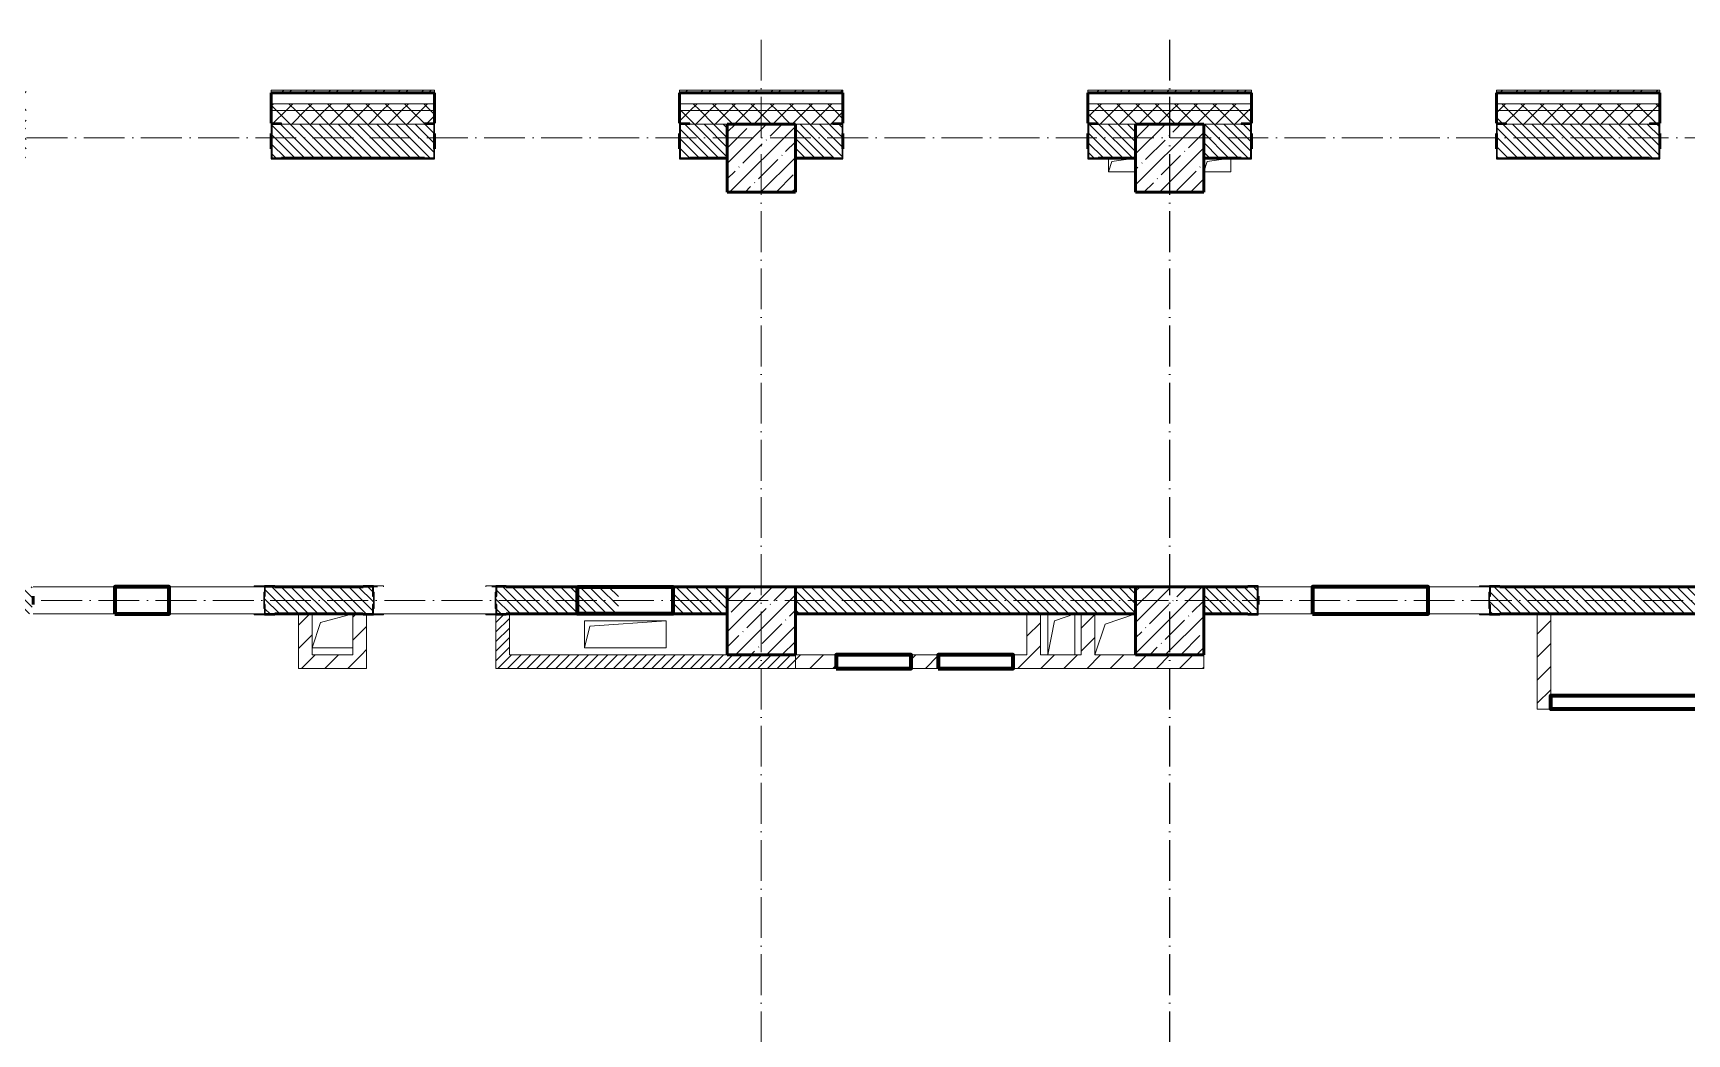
# Model space of a CAD drawing. Header units: millimetres. Extents: x -356862 to 418287, y 0 to 839748.
# Drawn here: x 38658 to 50808, y 461810 to 469166 of the extents above; entities that cross this region are included whole.
import ezdxf

# ---------------------------------------------------------------- set-up
doc = ezdxf.new("R2010")
doc.units = ezdxf.units.MM
doc.linetypes.add('50_200_ШТРИХ_1Т_ш5_п1_п1_', pattern=[700, 500, -100, 0, -100])
for name, color, linetype, lineweight in [('9.7) Заделка 956 шт', 6, 'Continuous', 158), ('A-FLOR-____-OTLN', 7, 'Continuous', 9), ('A-GENM-____-MCUT', 7, 'Continuous', 25), ('A-GENM-____-OTLN', 7, 'Continuous', 9), ('A-GENM-____-OTLN-1', 7, 'Continuous', 25), ('A-WALL-____-MCUT-2', 7, 'Continuous', 50), ('A-WALL-____-MCUT-3', 7, 'Continuous', 9), ('A-WALL-____-PATT-1', 7, 'Continuous', 9), ('A-WALL-FNSH-MCUT-1', 7, 'Continuous', 9), ('I-WALL-____-OTLN', 7, 'Continuous', 9), ('S-COLS-____-MCUT', 7, 'Continuous', 50), ('S-COLS-____-OTLN', 7, 'Continuous', 9), ('S-GRID-____-OTLN-1', 7, '50_200_ШТРИХ_1Т_ш5_п1_п1_', 9)]:
    doc.layers.add(name, color=color, linetype=linetype, lineweight=lineweight)
pattern_1 = [(45, (-15591.66, 459015.94), (-70.71068, 70.71068), []), (135, (-15591.66, 459015.94), (-70.71068, -70.71068), [])]
pattern_2 = [(45, (-15591.663, 459015.94), (-35.35534, 35.35534), [])]
pattern_3 = [(45, (-15591.66, 459015.94), (-84.85281, 84.85281), [])]
pattern_4 = [(135, (-15591.663, 459015.94), (-35.35534, -35.35534), [])]

# ---------------------------------------------------------------- blocks, each defined once
blk = doc.blocks.new('BSC_Колонна _Прямоугольная - 500х500-V54-АР1_План отверстий 2 этажа в осях 1-64_А-ГГ')
at = {"layer": 'S-COLS-____-OTLN'}
h = blk.add_hatch(dxfattribs=at)
h.set_pattern_fill('FP_83', color=256, style=0, pattern_type=2)
h.set_pattern_definition([(45, (-59600, -5831.04), (-114.04925, 114.04925), []), (45, (-59485.95, -5831.04), (-114.04925, 114.04925), [201.613, -40.323, 3.353, -36.97])])
h.paths.add_polyline_path([(-250, -250), (250, -250), (250, 250), (-250, 250)], flags=0)
at = {"layer": 'S-COLS-____-MCUT'}
for p, q in [((250, 250), (-250, 250)), ((-250, 250), (-250, -250)), ((250, -250), (250, 250)), ((-250, -250), (250, -250))]:
    blk.add_line(p, q, dxfattribs=at)
blk = doc.blocks.new('BSC_Колонна _Прямоугольная - 500х500-V92-АР1_План отверстий 2 этажа в осях 1-64_А-ГГ')
at = {"layer": 'S-COLS-____-OTLN'}
h = blk.add_hatch(dxfattribs=at)
h.set_pattern_fill('FP_121', color=256, style=0, pattern_type=2)
h.set_pattern_definition([(45, (-62600, -5831.04), (-114.04925, 114.04925), []), (45, (-62485.95, -5831.04), (-114.04925, 114.04925), [201.613, -40.323, 3.353, -36.97])])
h.paths.add_polyline_path([(-250, -250), (250, -250), (250, 250), (-250, 250)], flags=0)
at = {"layer": 'S-COLS-____-MCUT'}
for p, q in [((250, 250), (-250, 250)), ((-250, 250), (-250, -250)), ((250, -250), (250, 250)), ((-250, -250), (250, -250))]:
    blk.add_line(p, q, dxfattribs=at)
blk = doc.blocks.new('BSC_Колонна _Прямоугольная - 500х500-V97-АР1_План отверстий 2 этажа в осях 1-64_А-ГГ')
at = {"layer": 'S-COLS-____-OTLN'}
h = blk.add_hatch(dxfattribs=at)
h.set_pattern_fill('FP_126', color=256, style=0, pattern_type=2)
h.set_pattern_definition([(45, (-62600, -9231.04), (-114.04925, 114.04925), []), (45, (-62485.95, -9231.04), (-114.04925, 114.04925), [201.613, -40.323, 3.353, -36.97])])
h.paths.add_polyline_path([(-250, -250), (250, -250), (250, 250), (-250, 250), (-250, 105)], flags=0)
at = {"layer": 'S-COLS-____-MCUT'}
for p, q in [((250, 250), (-250, 250)), ((-250, 250), (-250, -250)), ((250, -250), (250, 250)), ((-250, -250), (250, -250))]:
    blk.add_line(p, q, dxfattribs=at)
blk = doc.blocks.new('BSC_Колонна _Прямоугольная - 500х500-V116-АР1_План отверстий 2 этажа в осях 1-64_А-ГГ')
at = {"layer": 'S-COLS-____-OTLN'}
h = blk.add_hatch(dxfattribs=at)
h.set_pattern_fill('FP_145', color=256, style=0, pattern_type=2)
h.set_pattern_definition([(45, (-59600, -9231.04), (-114.04925, 114.04925), []), (45, (-59485.95, -9231.04), (-114.04925, 114.04925), [201.613, -40.323, 3.353, -36.97])])
h.paths.add_polyline_path([(-250, -250), (250, -250), (250, 250), (-250, 250), (-250, 105)], flags=0)
at = {"layer": 'S-COLS-____-MCUT'}
for p, q in [((250, 250), (-250, 250)), ((-250, 250), (-250, -250)), ((250, -250), (250, 250)), ((-250, -250), (250, -250))]:
    blk.add_line(p, q, dxfattribs=at)
blk = doc.blocks.new('Фахверк_СКБ_Уголок - 250_2700-27497298-АР1_План отверстий 2 этажа в осях 1-64_А-ГГ')
at = {"layer": 'A-GENM-____-MCUT'}
for p, q in [((200, 181), (125, 181)), ((125, 181), (125, 106)), ((131, 106), (131, 175)), ((131, 175), (200, 175)), ((200, 175), (200, 181)), ((125, 106), (131, 106)), ((131, -6), (125, -6)), ((125, -6), (125, -81)), ((125, -81), (200, -81)), ((131, -75), (131, -6)), ((200, -75), (131, -75)), ((200, -81), (200, -75))]:
    blk.add_line(p, q, dxfattribs=at)
blk = doc.blocks.new('АР_Перемычка - АР_Перемычка-28357691-АР1_План отверстий 2 этажа в осях 1-64_А-ГГ')
at = {"layer": 'A-GENM-____-OTLN'}
blk.add_line((-250, -100), (-243, -100), dxfattribs=at)
blk = doc.blocks.new('Фахверк_СКБ_Уголок - 200_3960-28268576-АР1_План отверстий 2 этажа в осях 1-64_А-ГГ')
at = {"layer": 'A-GENM-____-MCUT'}
for p, q in [((200, 156), (125, 156)), ((125, 156), (125, 81)), ((131, 81), (131, 150)), ((131, 150), (200, 150)), ((200, 150), (200, 156)), ((125, 81), (131, 81)), ((131, 19), (125, 19)), ((125, 19), (125, -56)), ((131, -50), (131, 19)), ((125, -56), (200, -56)), ((200, -50), (131, -50)), ((200, -56), (200, -50))]:
    blk.add_line(p, q, dxfattribs=at)
blk = doc.blocks.new('154_Стойка_СКБ_Уголок - СМ-2480_200-28346303-АР1_План отверстий 2 этажа в осях 1-64_А-ГГ')
at = {"layer": 'A-GENM-____-MCUT'}
for p, q in [((125, 156), (125, 81)), ((200, 156), (125, 156)), ((131, 81), (131, 150)), ((131, 150), (200, 150)), ((200, 150), (200, 156)), ((125, 81), (131, 81)), ((131, 19), (125, 19)), ((125, 19), (125, -56)), ((131, -50), (131, 19)), ((125, -56), (200, -56)), ((200, -50), (131, -50)), ((200, -56), (200, -50))]:
    blk.add_line(p, q, dxfattribs=at)
blk = doc.blocks.new('Стойка_Влож_Полоса боковая - Полоса-28213942-АР1_План отверстий 2 этажа в осях 1-64_А-ГГ')
at = {"layer": 'A-GENM-____-OTLN'}
for p, q in [((-5, 60), (0, 60)), ((-5, -60), (-5, 60)), ((0, 31), (0, -31)), ((0, -60), (-5, -60))]:
    blk.add_line(p, q, dxfattribs=at)
blk = doc.blocks.new('Стойка_Влож_Уголок_Опорный - Уголок-28213941-АР1_План отверстий 2 этажа в осях 1-64_А-ГГ')
at = {"layer": 'A-GENM-____-OTLN'}
for p, q in [((-212, -6), (-212, 0)), ((0, 0), (0, -6)), ((-212, -75), (-212, -6)), ((-212, -6), (-206, -6)), ((-212, -75), (-206, -75)), ((-6, -6), (0, -6)), ((-6, -75), (0, -75)), ((0, -6), (0, -75))]:
    blk.add_line(p, q, dxfattribs=at)
blk = doc.blocks.new('AR_Отверстие прямоугольное _в плите_ - AR_Отверстие прямоугольное _в плите_-30459197-АР1_План отверстий 2 этажа в осях 1-64_А-ГГ')
at = {"layer": 'A-GENM-____-OTLN'}
for p, q in [((300, 100), (-300, 100)), ((-300, 100), (-300, -100)), ((-300, -100), (-260, 60)), ((-260, 60), (300, 100)), ((300, -100), (300, 100)), ((-300, -100), (300, -100))]:
    blk.add_line(p, q, dxfattribs=at)
blk = doc.blocks.new('AR_Отверстие прямоугольное _в плите_ - AR_Отверстие прямоугольное _в плите_-V165-АР1_План отверстий 2 этажа в осях 1-64_А-ГГ')
at = {"layer": 'A-GENM-____-OTLN'}
for p, q in [((-100, 50), (-100, -50)), ((-100, -50), (-75, 25)), ((-75, 25), (100, 50)), ((-100, -50), (100, -50))]:
    blk.add_line(p, q, dxfattribs=at)
blk = doc.blocks.new('AR_Отверстие прямоугольное _в плите_ - AR_Отверстие прямоугольное _в плите_-V166-АР1_План отверстий 2 этажа в осях 1-64_А-ГГ')
at = {"layer": 'A-GENM-____-OTLN'}
for p, q in [((-100, -50), (-75, 25)), ((-75, 25), (100, 50)), ((100, -50), (100, 50)), ((-100, -50), (100, -50))]:
    blk.add_line(p, q, dxfattribs=at)
blk = doc.blocks.new('AR_Отверстие прямоугольное _в плите_ - AR_Отверстие прямоугольное _в плите_-V180-АР1_План отверстий 2 этажа в осях 1-64_А-ГГ')
at = {"layer": 'A-GENM-____-OTLN'}
for p, q in [((-100, 150), (-100, -150)), ((-50, 100), (100, 150)), ((100, -150), (100, 150)), ((-100, -150), (-50, 100))]:
    blk.add_line(p, q, dxfattribs=at)
blk = doc.blocks.new('AR_Отверстие прямоугольное _в плите_ - AR_Отверстие прямоугольное _в плите_-V183-АР1_План отверстий 2 этажа в осях 1-64_А-ГГ')
at = {"layer": 'A-GENM-____-OTLN'}
for p, q in [((-88, 63), (150, 125)), ((-150, -125), (-88, 63)), ((-150, -125), (150, -125))]:
    blk.add_line(p, q, dxfattribs=at)
blk = doc.blocks.new('AR_Отверстие прямоугольное _в плите_ - AR_Отверстие прямоугольное _в плите_-30459338-АР1_План отверстий 2 этажа в осях 1-64_А-ГГ')
at = {"layer": 'A-GENM-____-OTLN'}
for p, q in [((-75, 75), (150, 150)), ((-150, -150), (-75, 75))]:
    blk.add_line(p, q, dxfattribs=at)
blk = doc.blocks.new('2этаж')
at = {"layer": 'S-GRID-____-OTLN-1', "color": 251, "ltscale": 0.6, "true_color": 0x636466}
for p, q in [((44008.3, 454533.3), (44008.3, 469166.5)), ((47008.3, 454533.3), (47008.3, 469166.5)), ((88482.7, 468397), (-20037.2, 468397)), ((74727.1, 464997), (-20260.4, 464997))]:
    blk.add_line(p, q, dxfattribs=at)

msp = doc.modelspace()

# ---------------------------------------------------------------- hatches: boundary and pattern name
at = {"layer": 'A-WALL-____-PATT-1'}
h = msp.add_hatch(dxfattribs=at)
h.set_pattern_fill('FP_1', color=256, style=0, pattern_type=2)
h.set_pattern_definition(pattern_1)
h.paths.add_polyline_path([(58758.3366, 468596.983), (58758.3366, 468646.983), (52408.3366, 468646.983), (52408.3366, 468596.983), (58628.1471, 468596.983)], flags=0)
h.paths.add_polyline_path([(49790.8257, 468596.983), (50608.3366, 468596.983), (50608.3366, 468646.983), (49408.3366, 468646.983), (49408.3366, 468596.983)], flags=0)
h.paths.add_polyline_path([(47608.3366, 468596.983), (47608.3366, 468646.983), (46408.3366, 468646.983), (46408.3366, 468596.983), (47139.6293, 468596.983)], flags=0)
h.paths.add_polyline_path([(44608.3366, 468596.983), (44608.3366, 468646.983), (43408.3366, 468646.983), (43408.3366, 468596.983), (44488.4328, 468596.983)], flags=0)
h.paths.add_polyline_path([(41608.3366, 468596.983), (41608.3366, 468646.983), (40408.3366, 468646.983), (40408.3366, 468596.983), (40953.5042, 468596.983)], flags=0)
h.paths.add_polyline_path([(37408.3366, 468596.983), (38608.3366, 468596.983), (38608.3366, 468646.983), (37408.3366, 468646.983)], flags=0)
h.paths.add_polyline_path([(34408.3366, 468596.983), (35608.3366, 468596.983), (35608.3366, 468646.983), (34408.3366, 468646.983)], flags=0)
h.paths.add_polyline_path([(32116.1828, 468596.983), (32608.3366, 468596.983), (32608.3366, 468646.983), (31408.3366, 468646.983), (31408.3366, 468596.983)], flags=0)
h.paths.add_polyline_path([(29608.3366, 468596.983), (29608.3366, 468646.983), (28408.3366, 468646.983), (28408.3366, 468596.983), (28581.2542, 468596.983)], flags=0)
h.paths.add_polyline_path([(26608.3366, 468596.983), (26608.3366, 468646.983), (25408.3366, 468646.983), (25408.3366, 468596.983), (25930.0578, 468596.983)], flags=0)
h.paths.add_polyline_path([(22208.3366, 468596.983), (23608.3366, 468596.983), (23608.3366, 468646.983), (22208.3366, 468646.983)], flags=0)
h.paths.add_polyline_path([(20408.3366, 468596.983), (20408.3366, 468646.983), (19208.3366, 468646.983), (19208.3366, 468596.983), (19743.9328, 468596.983)], flags=0)
h.paths.add_polyline_path([(11408.3366, 468596.983), (11408.3366, 468646.983), (8238.3366, 468646.983), (8238.3366, 468596.983), (9139.1471, 468596.983)], flags=0)
h = msp.add_hatch(dxfattribs=at)
h.set_pattern_fill('FP_3', color=256, style=0, pattern_type=2)
h.set_pattern_definition([(45, (-15591.66, 459015.94), (-85.53659, 85.53659), []), (45, (-15534.64, 459015.94), (-85.53659, 85.53659), [])])
h.paths.add_polyline_path([(56273.3366, 468726.983), (56273.3366, 468746.983), (52408.3366, 468746.983), (52408.3366, 468726.983), (55093.2185, 468726.983)], flags=0)
h.paths.add_polyline_path([(50608.3366, 468726.983), (50608.3366, 468746.983), (49408.3366, 468746.983), (49408.3366, 468726.983), (49790.8257, 468726.983)], flags=0)
h.paths.add_polyline_path([(47608.3366, 468726.983), (47608.3366, 468746.983), (46408.3366, 468746.983), (46408.3366, 468726.983), (47139.6293, 468726.983)], flags=0)
h.paths.add_polyline_path([(43604.7007, 468726.983), (44608.3366, 468726.983), (44608.3366, 468746.983), (43408.3366, 468746.983), (43408.3366, 468726.983)], flags=0)
h.paths.add_polyline_path([(40953.5042, 468726.983), (41608.3366, 468726.983), (41608.3366, 468746.983), (40408.3366, 468746.983), (40408.3366, 468726.983)], flags=0)
h.paths.add_polyline_path([(38608.3366, 468726.983), (38608.3366, 468746.983), (37408.3366, 468746.983), (37408.3366, 468726.983), (37418.5757, 468726.983)], flags=0)
h.paths.add_polyline_path([(35608.3366, 468726.983), (35608.3366, 468746.983), (34408.3366, 468746.983), (34408.3366, 468726.983), (34767.3792, 468726.983)], flags=0)
h.paths.add_polyline_path([(29608.3366, 468726.983), (29608.3366, 468746.983), (28408.3366, 468746.983), (28408.3366, 468726.983), (28581.2542, 468726.983)], flags=0)
h.paths.add_polyline_path([(31408.3366, 468726.983), (32608.3366, 468726.983), (32608.3366, 468746.983), (31408.3366, 468746.983)], flags=0)
h.paths.add_polyline_path([(25408.3366, 468726.983), (26608.3366, 468726.983), (26608.3366, 468746.983), (25408.3366, 468746.983)], flags=0)
h.paths.add_polyline_path([(22743.3366, 468726.983), (23608.3366, 468726.983), (23608.3366, 468746.983), (22743.3366, 468746.983)], flags=0)
h = msp.add_hatch(dxfattribs=at)
h.set_pattern_fill('FP_1', color=256, style=0, pattern_type=2)
h.set_pattern_definition(pattern_1)
h.paths.add_polyline_path([(58758.3366, 468496.983), (58758.3366, 468596.983), (52408.3366, 468596.983), (52408.3366, 468502.983), (52483.3366, 468502.983), (52483.3366, 468496.983), (58628.1471, 468496.983)], flags=0)
h.paths.add_polyline_path([(49790.8257, 468496.983), (50533.3366, 468496.983), (50533.3366, 468502.983), (50608.3366, 468502.983), (50608.3366, 468596.983), (49408.3366, 468596.983), (49408.3366, 468502.983), (49483.3366, 468502.983), (49483.3366, 468496.983)], flags=0)
h.paths.add_polyline_path([(47533.3366, 468496.983), (47533.3366, 468502.983), (47608.3366, 468502.983), (47608.3366, 468596.983), (46408.3366, 468596.983), (46408.3366, 468502.983), (46483.3366, 468502.983), (46483.3366, 468496.983), (47258.3366, 468496.983)], flags=0)
h.paths.add_polyline_path([(43758.3366, 468496.983), (44533.3366, 468496.983), (44533.3366, 468502.983), (44608.3366, 468502.983), (44608.3366, 468596.983), (43408.3366, 468596.983), (43408.3366, 468502.983), (43483.3366, 468502.983), (43483.3366, 468496.983), (43604.7007, 468496.983)], flags=0)
h.paths.add_polyline_path([(40953.5042, 468496.983), (41533.3366, 468496.983), (41533.3366, 468502.983), (41608.3366, 468502.983), (41608.3366, 468596.983), (40408.3366, 468596.983), (40408.3366, 468502.983), (40483.3366, 468502.983), (40483.3366, 468496.983)], flags=0)
h.paths.add_polyline_path([(38258.3366, 468496.983), (38533.3366, 468496.983), (38533.3366, 468502.983), (38608.3366, 468502.983), (38608.3366, 468596.983), (37408.3366, 468596.983), (37408.3366, 468502.983), (37483.3366, 468502.983), (37483.3366, 468496.983), (37758.3366, 468496.983)], flags=0)
h.paths.add_polyline_path([(35258.3366, 468496.983), (35533.3366, 468496.983), (35533.3366, 468502.983), (35608.3366, 468502.983), (35608.3366, 468596.983), (34408.3366, 468596.983), (34408.3366, 468502.983), (34483.3366, 468502.983), (34483.3366, 468496.983), (34767.3792, 468496.983)], flags=0)
h.paths.add_polyline_path([(32533.3366, 468496.983), (32533.3366, 468502.983), (32608.3366, 468502.983), (32608.3366, 468596.983), (31408.3366, 468596.983), (31408.3366, 468502.983), (31483.3366, 468502.983), (31483.3366, 468496.983), (32116.1828, 468496.983)], flags=0)
h.paths.add_polyline_path([(29533.3366, 468496.983), (29533.3366, 468502.983), (29608.3366, 468502.983), (29608.3366, 468596.983), (28408.3366, 468596.983), (28408.3366, 468502.983), (28483.3366, 468502.983), (28483.3366, 468496.983), (29258.3366, 468496.983)], flags=0)
h.paths.add_polyline_path([(25483.3366, 468496.983), (26533.3366, 468496.983), (26533.3366, 468502.983), (26608.3366, 468502.983), (26608.3366, 468596.983), (25408.3366, 468596.983), (25408.3366, 468502.983), (25483.3366, 468502.983)], flags=0)
h.paths.add_polyline_path([(23258.3366, 468496.983), (23533.3366, 468496.983), (23533.3366, 468502.983), (23608.3366, 468502.983), (23608.3366, 468596.983), (22208.3366, 468596.983), (22208.3366, 468496.983), (22708.3366, 468496.983)], flags=0)
h.paths.add_polyline_path([(19743.9328, 468496.983), (20333.3366, 468496.983), (20333.3366, 468502.983), (20408.3366, 468502.983), (20408.3366, 468596.983), (19208.3366, 468596.983), (19208.3366, 468496.983), (19708.3366, 468496.983)], flags=0)
h.paths.add_polyline_path([(11333.3366, 468496.983), (11333.3366, 468502.983), (11408.3366, 468502.983), (11408.3366, 468596.983), (8238.3366, 468596.983), (8238.3366, 468496.983), (10708.3366, 468496.983)], flags=0)
h = msp.add_hatch(dxfattribs=at)
h.set_pattern_fill('FP_6', color=256, style=0, pattern_type=2)
h.set_pattern_definition(pattern_4)
h.paths.add_polyline_path([(43414.3366, 468246.983), (43758.3366, 468246.983), (43758.3366, 468496.983), (43414.3366, 468496.983), (43414.3366, 468427.983), (43408.3366, 468427.983), (43408.3366, 468315.983), (43414.3366, 468315.983), (43414.3366, 468251.2687)], flags=0)
h.paths.add_polyline_path([(40953.5042, 468246.983), (41602.3366, 468246.983), (41602.3366, 468315.983), (41608.3366, 468315.983), (41608.3366, 468427.983), (41602.3366, 468427.983), (41602.3366, 468496.983), (40414.3366, 468496.983), (40414.3366, 468427.983), (40408.3366, 468427.983), (40408.3366, 468315.983), (40414.3366, 468315.983), (40414.3366, 468246.983), (40483.3366, 468246.983)], flags=0)
h.paths.add_polyline_path([(38602.3366, 468246.983), (38602.3366, 468315.983), (38608.3366, 468315.983), (38608.3366, 468427.983), (38602.3366, 468427.983), (38602.3366, 468496.983), (38258.3366, 468496.983), (38258.3366, 468246.983), (38533.3366, 468246.983)], flags=0)
h = msp.add_hatch(dxfattribs=at)
h.set_pattern_fill('FP_6', color=256, style=0, pattern_type=2)
h.set_pattern_definition(pattern_4)
h.paths.add_polyline_path([(46758.3366, 468246.983), (46758.3366, 468496.983), (46414.3366, 468496.983), (46414.3366, 468427.983), (46408.3366, 468427.983), (46408.3366, 468315.983), (46414.3366, 468315.983), (46414.3366, 468246.983), (46483.3366, 468246.983)], flags=0)
h.paths.add_polyline_path([(44602.3366, 468246.983), (44602.3366, 468315.983), (44608.3366, 468315.983), (44608.3366, 468427.983), (44602.3366, 468427.983), (44602.3366, 468496.983), (44258.3366, 468496.983), (44258.3366, 468246.983), (44533.3366, 468246.983)], flags=0)
h = msp.add_hatch(dxfattribs=at)
h.set_pattern_fill('FP_6', color=256, style=0, pattern_type=2)
h.set_pattern_definition(pattern_4)
h.paths.add_polyline_path([(52414.3366, 468246.983), (52758.3366, 468246.983), (52758.3366, 468496.983), (52414.3366, 468496.983), (52414.3366, 468427.983), (52408.3366, 468427.983), (52408.3366, 468315.983), (52414.3366, 468315.983), (52414.3366, 468251.2687)], flags=0)
h.paths.add_polyline_path([(50533.3366, 468246.983), (50602.3366, 468246.983), (50602.3366, 468315.983), (50608.3366, 468315.983), (50608.3366, 468427.983), (50602.3366, 468427.983), (50602.3366, 468496.983), (49414.3366, 468496.983), (49414.3366, 468427.983), (49408.3366, 468427.983), (49408.3366, 468315.983), (49414.3366, 468315.983), (49414.3366, 468246.983), (49790.8257, 468246.983)], flags=0)
h.paths.add_polyline_path([(47533.3366, 468246.983), (47602.3366, 468246.983), (47602.3366, 468315.983), (47608.3366, 468315.983), (47608.3366, 468427.983), (47602.3366, 468427.983), (47602.3366, 468496.983), (47258.3366, 468496.983), (47258.3366, 468246.983)], flags=0)
h = msp.add_hatch(dxfattribs=at)
h.set_pattern_fill('FP_6', color=256, style=0, pattern_type=2)
h.set_pattern_definition(pattern_4)
h.paths.add_polyline_path([(43758.3366, 464896.983), (43758.3366, 465096.983), (43358.3366, 465096.983), (43358.3366, 464896.983)], flags=0)
h.paths.add_polyline_path([(40364.3366, 464896.983), (41152.3366, 464896.983), (41152.3366, 464965.983), (41158.3366, 464965.983), (41158.3366, 465027.983), (41152.3366, 465027.983), (41152.3366, 465096.983), (40364.3366, 465096.983), (40364.3366, 465027.983), (40358.3366, 465027.983), (40358.3366, 464965.983), (40364.3366, 464965.983), (40364.3366, 464936.983)], flags=0)
h.paths.add_polyline_path([(42064.3366, 464896.983), (42958.3366, 464896.983), (42958.3366, 465096.983), (42064.3366, 465096.983), (42064.3366, 465027.983), (42058.3366, 465027.983), (42058.3366, 464965.983), (42064.3366, 464965.983), (42064.3366, 464897.6888)], flags=0)
h.paths.add_polyline_path([(38583.3366, 464896.983), (38652.3366, 464896.983), (38652.3366, 464965.983), (38658.3366, 464965.983), (38658.3366, 465027.983), (38652.3366, 465027.983), (38652.3366, 465096.983), (38258.3366, 465096.983), (38258.3366, 464896.983)], flags=0)
h = msp.add_hatch(dxfattribs=at)
h.set_pattern_fill('FP_6', color=256, style=0, pattern_type=2)
h.set_pattern_definition(pattern_4)
h.paths.add_polyline_path([(46758.3366, 464896.983), (46758.3366, 465096.983), (44258.3366, 465096.983), (44258.3366, 464896.983), (44488.4328, 464896.983)], flags=0)
h = msp.add_hatch(dxfattribs=at)
h.set_pattern_fill('FP_6', color=256, style=0, pattern_type=2)
h.set_pattern_definition(pattern_4)
h.paths.add_polyline_path([(52658.3366, 464896.983), (52758.3366, 464896.983), (52758.3366, 465096.983), (52658.3366, 465096.983), (52658.3366, 464902.8653)], flags=0)
h.paths.add_polyline_path([(52158.3366, 464896.983), (52158.3366, 465096.983), (49364.3366, 465096.63), (49364.3366, 465027.983), (49358.3366, 465027.983), (49358.3366, 464965.983), (49364.3366, 464965.983), (49364.3366, 464896.983), (51558.29, 464896.983)], flags=0)
h.paths.add_polyline_path([(47583.3366, 464896.983), (47652.3366, 464896.983), (47652.3366, 464965.983), (47658.3366, 464965.983), (47658.3366, 465027.983), (47652.3366, 465027.983), (47652.3366, 465096.983), (47258.3366, 465096.983), (47258.3366, 464896.983)], flags=0)
h = msp.add_hatch(dxfattribs=at)
h.set_pattern_fill('FP_4', color=256, style=0, pattern_type=2)
h.set_pattern_definition(pattern_3)
h.paths.add_polyline_path([(40708.3366, 464596.983), (40708.3366, 464896.983), (40608.3366, 464896.983), (40608.3366, 464596.983)], flags=0)
h = msp.add_hatch(dxfattribs=at)
h.set_pattern_fill('FP_4', color=256, style=0, pattern_type=2)
h.set_pattern_definition(pattern_3)
h.paths.add_polyline_path([(41008.3366, 464596.983), (41108.3366, 464596.983), (41108.3366, 464890.983), (41083.3366, 464890.983), (41083.3366, 464896.983), (41008.3366, 464896.983), (41008.3366, 464890.983)], flags=0)
h = msp.add_hatch(dxfattribs=at)
h.set_pattern_fill('FP_5', color=256, style=0, pattern_type=2)
h.set_pattern_definition(pattern_2)
h.paths.add_polyline_path([(42158.3366, 464496.983), (42158.3366, 464896.983), (42133.3366, 464896.983), (42133.3366, 464890.983), (42058.3366, 464890.983), (42058.3366, 464496.983)], flags=0)
h = msp.add_hatch(dxfattribs=at)
h.set_pattern_fill('FP_4', color=256, style=0, pattern_type=2)
h.set_pattern_definition(pattern_3)
h.paths.add_polyline_path([(46058.3366, 464596.983), (46058.3366, 464896.983), (45958.3366, 464896.983), (45958.3366, 464596.983)], flags=0)
h = msp.add_hatch(dxfattribs=at)
h.set_pattern_fill('FP_4', color=256, style=0, pattern_type=2)
h.set_pattern_definition(pattern_3)
h.paths.add_polyline_path([(46458.3366, 464596.983), (46458.3366, 464896.983), (46358.3366, 464896.983), (46358.3366, 464596.983)], flags=0)
h = msp.add_hatch(dxfattribs=at)
h.set_pattern_fill('FP_4', color=256, style=0, pattern_type=2)
h.set_pattern_definition(pattern_3)
h.paths.add_polyline_path([(49808.3366, 464196.983), (49808.3366, 464896.983), (49708.3366, 464896.983), (49708.3366, 464196.983)], flags=0)
h = msp.add_hatch(dxfattribs=at)
h.set_pattern_fill('FP_4', color=256, style=0, pattern_type=2)
h.set_pattern_definition(pattern_3)
h.paths.add_polyline_path([(40608.3366, 464496.983), (41108.3366, 464496.983), (41108.3366, 464596.983), (40608.3366, 464596.983)], flags=0)
h = msp.add_hatch(dxfattribs=at)
h.set_pattern_fill('FP_5', color=256, style=0, pattern_type=2)
h.set_pattern_definition(pattern_2)
h.paths.add_polyline_path([(42158.3366, 464496.983), (44258.3366, 464496.983), (44258.3366, 464596.983), (42158.3366, 464596.983)], flags=0)
h = msp.add_hatch(dxfattribs=at)
h.set_pattern_fill('FP_4', color=256, style=0, pattern_type=2)
h.set_pattern_definition(pattern_3)
h.paths.add_polyline_path([(47258.3366, 464496.983), (47258.3366, 464596.983), (45858.3366, 464596.983), (45858.3366, 464496.983), (46758.3366, 464496.983)], flags=0)
h.paths.add_polyline_path([(45308.3366, 464496.983), (45308.3366, 464596.983), (45108.3366, 464596.983), (45108.3366, 464496.983)], flags=0)
h.paths.add_polyline_path([(44558.3366, 464496.983), (44558.3366, 464596.983), (44258.3366, 464596.983), (44258.3366, 464496.983), (44488.4328, 464496.983)], flags=0)

# ---------------------------------------------------------------- linework, layer by layer
at = {"layer": '9.7) Заделка 956 шт'}
for points in [[(39258.3366, 464896.983), (39658.3366, 464896.983), (39658.3366, 465096.983), (39258.3366, 465096.983)], [(42658.3366, 465096.983), (43358.3366, 465096.983), (43358.3366, 464896.983), (42658.3366, 464896.983)], [(48058.3366, 464896.983), (48908.3366, 464896.983), (48908.3366, 465096.983), (48058.3366, 465096.983)], [(44558.3366, 464496.983), (45108.3366, 464496.983), (45108.3366, 464596.983), (44558.3366, 464596.983)], [(45308.3366, 464496.983), (45858.3366, 464496.983), (45858.3366, 464596.983), (45308.3366, 464596.983)], [(51008.3366, 464196.983), (49808.3366, 464196.983), (49808.3366, 464296.983), (51008.3366, 464296.983)]]:
    msp.add_lwpolyline(points, close=True, dxfattribs=at)
at = {"layer": 'A-FLOR-____-OTLN'}
for p, q in [((46112.7145, 464596.983), (46112.7145, 464896.983)), ((46312.7145, 464896.983), (46312.7145, 464596.983)), ((42708.3366, 464846.983), (43308.3366, 464846.983)), ((42708.3366, 464646.983), (42708.3366, 464846.983)), ((43308.3366, 464846.983), (43308.3366, 464646.983)), ((41008.3366, 464646.983), (40708.3366, 464646.983)), ((43308.3366, 464646.983), (42708.3366, 464646.983))]:
    msp.add_line(p, q, dxfattribs=at)
at = {"layer": 'A-WALL-____-MCUT-2'}
for p, q in [((41608.3366, 468726.983), (40408.3366, 468726.983)), ((40408.3366, 468726.983), (40408.3366, 468502.983)), ((41608.3366, 468502.983), (41608.3366, 468726.983)), ((44608.3366, 468726.983), (43408.3366, 468726.983)), ((43408.3366, 468726.983), (43408.3366, 468502.983)), ((44608.3366, 468502.983), (44608.3366, 468726.983)), ((47608.3366, 468726.983), (46408.3366, 468726.983)), ((46408.3366, 468726.983), (46408.3366, 468502.983)), ((47608.3366, 468502.983), (47608.3366, 468726.983)), ((50608.3366, 468726.983), (49408.3366, 468726.983)), ((49408.3366, 468726.983), (49408.3366, 468502.983)), ((50608.3366, 468502.983), (50608.3366, 468726.983)), ((40408.3366, 468427.983), (40408.3366, 468315.983)), ((41608.3366, 468315.983), (41608.3366, 468427.983)), ((43408.3366, 468427.983), (43408.3366, 468315.983)), ((44608.3366, 468315.983), (44608.3366, 468427.983)), ((46408.3366, 468427.983), (46408.3366, 468315.983)), ((47608.3366, 468315.983), (47608.3366, 468427.983)), ((49408.3366, 468427.983), (49408.3366, 468315.983)), ((50608.3366, 468315.983), (50608.3366, 468427.983)), ((40483.3366, 468246.983), (41533.3366, 468246.983)), ((43483.3366, 468246.983), (43758.3366, 468246.983)), ((44258.3366, 468246.983), (44533.3366, 468246.983)), ((46483.3366, 468246.983), (46758.3366, 468246.983)), ((47258.3366, 468246.983), (47533.3366, 468246.983)), ((49483.3366, 468246.983), (50533.3366, 468246.983)), ((38658.3366, 464965.983), (38658.3366, 465027.983)), ((41083.3366, 465096.983), (40433.3366, 465096.983)), ((42958.3366, 465096.983), (42133.3366, 465096.983)), ((43758.3366, 465096.983), (43358.3366, 465096.983)), ((46758.3366, 465096.983), (44258.3366, 465096.983)), ((47583.3366, 465096.983), (47258.3366, 465096.983)), ((47658.3366, 464965.983), (47658.3366, 465027.983)), ((52158.3366, 465096.983), (49433.3366, 465096.983)), ((40433.3366, 464896.983), (41083.3366, 464896.983)), ((42133.3366, 464896.983), (42958.3366, 464896.983)), ((43358.3366, 464896.983), (43758.3366, 464896.983)), ((44258.3366, 464896.983), (46758.3366, 464896.983)), ((47258.3366, 464896.983), (47583.3366, 464896.983)), ((49433.3366, 464896.983), (52158.3366, 464896.983))]:
    msp.add_line(p, q, dxfattribs=at)
at = {"layer": 'A-WALL-____-MCUT-3'}
for p, q in [((41608.3366, 468646.983), (40408.3366, 468646.983)), ((44608.3366, 468646.983), (43408.3366, 468646.983)), ((47608.3366, 468646.983), (46408.3366, 468646.983)), ((50608.3366, 468646.983), (49408.3366, 468646.983)), ((41608.3366, 468596.983), (40408.3366, 468596.983)), ((44608.3366, 468596.983), (43408.3366, 468596.983)), ((47608.3366, 468596.983), (46408.3366, 468596.983)), ((50608.3366, 468596.983), (49408.3366, 468596.983)), ((40483.3366, 468496.983), (41533.3366, 468496.983)), ((43483.3366, 468496.983), (43758.3366, 468496.983)), ((44258.3366, 468496.983), (44533.3366, 468496.983)), ((46483.3366, 468496.983), (46758.3366, 468496.983)), ((47258.3366, 468496.983), (47533.3366, 468496.983)), ((49483.3366, 468496.983), (50533.3366, 468496.983))]:
    msp.add_line(p, q, dxfattribs=at)
at = {"layer": 'A-WALL-FNSH-MCUT-1'}
for p, q in [((41608.3366, 468746.983), (40408.3366, 468746.983)), ((40408.3366, 468746.983), (40408.3366, 468726.983)), ((40408.3366, 468726.983), (40408.3366, 468726.983)), ((41608.3366, 468726.983), (41608.3366, 468746.983)), ((44608.3366, 468746.983), (43408.3366, 468746.983)), ((43408.3366, 468746.983), (43408.3366, 468726.983)), ((43408.3366, 468726.983), (43408.3366, 468726.983)), ((44608.3366, 468726.983), (44608.3366, 468746.983)), ((47608.3366, 468746.983), (46408.3366, 468746.983)), ((46408.3366, 468746.983), (46408.3366, 468726.983)), ((46408.3366, 468726.983), (46408.3366, 468726.983)), ((47608.3366, 468726.983), (47608.3366, 468746.983)), ((50608.3366, 468746.983), (49408.3366, 468746.983)), ((49408.3366, 468746.983), (49408.3366, 468726.983)), ((49408.3366, 468726.983), (49408.3366, 468726.983)), ((50608.3366, 468726.983), (50608.3366, 468746.983)), ((40608.3366, 464896.983), (40608.3366, 464496.983)), ((40708.3366, 464596.983), (40708.3366, 464896.983)), ((41008.3366, 464896.983), (41008.3366, 464596.983)), ((41108.3366, 464496.983), (41108.3366, 464890.983)), ((42058.3366, 464890.983), (42058.3366, 464496.983)), ((42158.3366, 464596.983), (42158.3366, 464896.983)), ((45958.3366, 464896.983), (45958.3366, 464596.983)), ((46058.3366, 464596.983), (46058.3366, 464896.983)), ((46358.3366, 464896.983), (46358.3366, 464596.983)), ((46458.3366, 464596.983), (46458.3366, 464896.983)), ((49708.3366, 464896.983), (49708.3366, 464196.983)), ((49808.3366, 464296.983), (49808.3366, 464896.983)), ((40608.3366, 464496.983), (41108.3366, 464496.983)), ((41008.3366, 464596.983), (40708.3366, 464596.983)), ((42058.3366, 464496.983), (44558.3366, 464496.983)), ((43758.3366, 464596.983), (42158.3366, 464596.983)), ((44258.3366, 464496.983), (44258.3366, 464596.983)), ((44558.3366, 464596.983), (44258.3366, 464596.983)), ((45308.3366, 464596.983), (45108.3366, 464596.983)), ((45108.3366, 464496.983), (45308.3366, 464496.983)), ((45958.3366, 464596.983), (45858.3366, 464596.983)), ((45858.3366, 464496.983), (47258.3366, 464496.983)), ((46358.3366, 464596.983), (46058.3366, 464596.983)), ((46758.3366, 464596.983), (46458.3366, 464596.983)), ((47258.3366, 464496.983), (47258.3366, 464596.983)), ((49708.3366, 464196.983), (49808.3366, 464196.983))]:
    msp.add_line(p, q, dxfattribs=at)
at = {"layer": 'I-WALL-____-OTLN'}
for p, q in [((38658.3366, 465096.983), (39258.3366, 465096.983)), ((39658.3366, 465096.983), (40358.3366, 465096.983)), ((41158.3366, 465096.983), (41188.3366, 465096.983)), ((42028.3366, 465096.983), (42058.3366, 465096.983)), ((47658.3366, 465096.983), (48358.3366, 465096.983)), ((48758.3366, 465096.983), (49358.3366, 465096.983)), ((39258.3366, 464896.983), (38658.3366, 464896.983)), ((40358.3366, 464896.983), (39658.3366, 464896.983)), ((42058.3366, 464896.983), (41158.3366, 464896.983)), ((48358.3366, 464896.983), (47658.3366, 464896.983)), ((49358.3366, 464896.983), (48758.3366, 464896.983))]:
    msp.add_line(p, q, dxfattribs=at)
at = {"layer": 'S-GRID-____-OTLN-1', "color": 251, "ltscale": 0.6, "true_color": 0x636466}
for p, q in [((44008.3366, 454533.3346), (44008.3366, 469166.4803)), ((44008.3366, 454533.3346), (44008.3366, 469166.4803)), ((47008.3366, 454533.3346), (47008.3366, 469166.4803)), ((47008.3366, 454533.3346), (47008.3366, 469166.4803)), ((88482.7432, 468396.983), (-20037.2274, 468396.983)), ((88482.7432, 468396.983), (-20037.2274, 468396.983)), ((74727.1239, 464996.983), (-20260.4336, 464996.983)), ((74727.1239, 464996.983), (-20260.4336, 464996.983))]:
    msp.add_line(p, q, dxfattribs=at)

# ---------------------------------------------------------------- block references
at = {"color": 18, "true_color": 0x000000}
msp.add_blockref('2этаж', (0, 0), dxfattribs=at)
at = {"layer": 'A-GENM-____-OTLN'}
for name, p in [('AR_Отверстие прямоугольное _в плите_ - AR_Отверстие прямоугольное _в плите_-V165-АР1_План отверстий 2 этажа в осях 1-64_А-ГГ', (46658.3366, 468196.983)), ('AR_Отверстие прямоугольное _в плите_ - AR_Отверстие прямоугольное _в плите_-V166-АР1_План отверстий 2 этажа в осях 1-64_А-ГГ', (47358.3366, 468196.983)), ('Стойка_Влож_Полоса боковая - Полоса-28213942-АР1_План отверстий 2 этажа в осях 1-64_А-ГГ', (40358.3366, 464996.983)), ('Стойка_Влож_Полоса боковая - Полоса-28213942-АР1_План отверстий 2 этажа в осях 1-64_А-ГГ', (42058.3366, 464996.983)), ('Стойка_Влож_Полоса боковая - Полоса-28213942-АР1_План отверстий 2 этажа в осях 1-64_А-ГГ', (49358.3366, 464996.983)), ('AR_Отверстие прямоугольное _в плите_ - AR_Отверстие прямоугольное _в плите_-V183-АР1_План отверстий 2 этажа в осях 1-64_А-ГГ', (40858.3366, 464771.983)), ('АР_Перемычка - АР_Перемычка-28357691-АР1_План отверстий 2 этажа в осях 1-64_А-ГГ', (41158.3366, 464996.983)), ('AR_Отверстие прямоугольное _в плите_ - AR_Отверстие прямоугольное _в плите_-V180-АР1_План отверстий 2 этажа в осях 1-64_А-ГГ', (46212.7145, 464746.983)), ('AR_Отверстие прямоугольное _в плите_ - AR_Отверстие прямоугольное _в плите_-30459338-АР1_План отверстий 2 этажа в осях 1-64_А-ГГ', (46608.3366, 464746.983)), ('AR_Отверстие прямоугольное _в плите_ - AR_Отверстие прямоугольное _в плите_-30459197-АР1_План отверстий 2 этажа в осях 1-64_А-ГГ', (43008.3366, 464746.983))]:
    msp.add_blockref(name, p, dxfattribs=at)
for name, p, rotation in [('Стойка_Влож_Уголок_Опорный - Уголок-28213941-АР1_План отверстий 2 этажа в осях 1-64_А-ГГ', (40358.3366, 464890.983), 269.9999999999995), ('Стойка_Влож_Уголок_Опорный - Уголок-28213941-АР1_План отверстий 2 этажа в осях 1-64_А-ГГ', (41158.3366, 465102.983), 89.99999999999955), ('Стойка_Влож_Уголок_Опорный - Уголок-28213941-АР1_План отверстий 2 этажа в осях 1-64_А-ГГ', (42058.3366, 464890.983), 269.9999999999995), ('Стойка_Влож_Уголок_Опорный - Уголок-28213941-АР1_План отверстий 2 этажа в осях 1-64_А-ГГ', (49358.3366, 464890.983), 269.9999999999995), ('Стойка_Влож_Полоса боковая - Полоса-28213942-АР1_План отверстий 2 этажа в осях 1-64_А-ГГ', (41158.3366, 464996.983), 180)]:
    msp.add_blockref(name, p, dxfattribs=dict(at, rotation=rotation))
at = {"layer": 'A-GENM-____-OTLN-1'}
for name, p in [('Фахверк_СКБ_Уголок - 250_2700-27497298-АР1_План отверстий 2 этажа в осях 1-64_А-ГГ', (40283.3366, 468321.983)), ('Фахверк_СКБ_Уголок - 250_2700-27497298-АР1_План отверстий 2 этажа в осях 1-64_А-ГГ', (43283.3366, 468321.983)), ('Фахверк_СКБ_Уголок - 250_2700-27497298-АР1_План отверстий 2 этажа в осях 1-64_А-ГГ', (46283.3366, 468321.983)), ('Фахверк_СКБ_Уголок - 250_2700-27497298-АР1_План отверстий 2 этажа в осях 1-64_А-ГГ', (49283.3366, 468321.983)), ('154_Стойка_СКБ_Уголок - СМ-2480_200-28346303-АР1_План отверстий 2 этажа в осях 1-64_А-ГГ', (40233.3366, 464946.983)), ('154_Стойка_СКБ_Уголок - СМ-2480_200-28346303-АР1_План отверстий 2 этажа в осях 1-64_А-ГГ', (41933.3366, 464946.983)), ('154_Стойка_СКБ_Уголок - СМ-2480_200-28346303-АР1_План отверстий 2 этажа в осях 1-64_А-ГГ', (49233.3366, 464946.983))]:
    msp.add_blockref(name, p, dxfattribs=at)
at = {"layer": 'A-GENM-____-OTLN-1', "rotation": 180}
for name, p in [('Фахверк_СКБ_Уголок - 250_2700-27497298-АР1_План отверстий 2 этажа в осях 1-64_А-ГГ', (41733.3366, 468421.983)), ('Фахверк_СКБ_Уголок - 250_2700-27497298-АР1_План отверстий 2 этажа в осях 1-64_А-ГГ', (44733.3366, 468421.983)), ('Фахверк_СКБ_Уголок - 250_2700-27497298-АР1_План отверстий 2 этажа в осях 1-64_А-ГГ', (47733.3366, 468421.983)), ('Фахверк_СКБ_Уголок - 250_2700-27497298-АР1_План отверстий 2 этажа в осях 1-64_А-ГГ', (50733.3366, 468421.983)), ('154_Стойка_СКБ_Уголок - СМ-2480_200-28346303-АР1_План отверстий 2 этажа в осях 1-64_А-ГГ', (41283.3366, 465046.983)), ('Фахверк_СКБ_Уголок - 200_3960-28268576-АР1_План отверстий 2 этажа в осях 1-64_А-ГГ', (47783.3366, 465046.983))]:
    msp.add_blockref(name, p, dxfattribs=at)
at = {"layer": 'S-COLS-____-OTLN'}
for name, p in [('BSC_Колонна _Прямоугольная - 500х500-V116-АР1_План отверстий 2 этажа в осях 1-64_А-ГГ', (44008.3366, 468246.983)), ('BSC_Колонна _Прямоугольная - 500х500-V97-АР1_План отверстий 2 этажа в осях 1-64_А-ГГ', (47008.3366, 468246.983)), ('BSC_Колонна _Прямоугольная - 500х500-V54-АР1_План отверстий 2 этажа в осях 1-64_А-ГГ', (44008.3366, 464846.983)), ('BSC_Колонна _Прямоугольная - 500х500-V92-АР1_План отверстий 2 этажа в осях 1-64_А-ГГ', (47008.3366, 464846.983))]:
    msp.add_blockref(name, p, dxfattribs=at)

doc.saveas('drawing.dxf')
